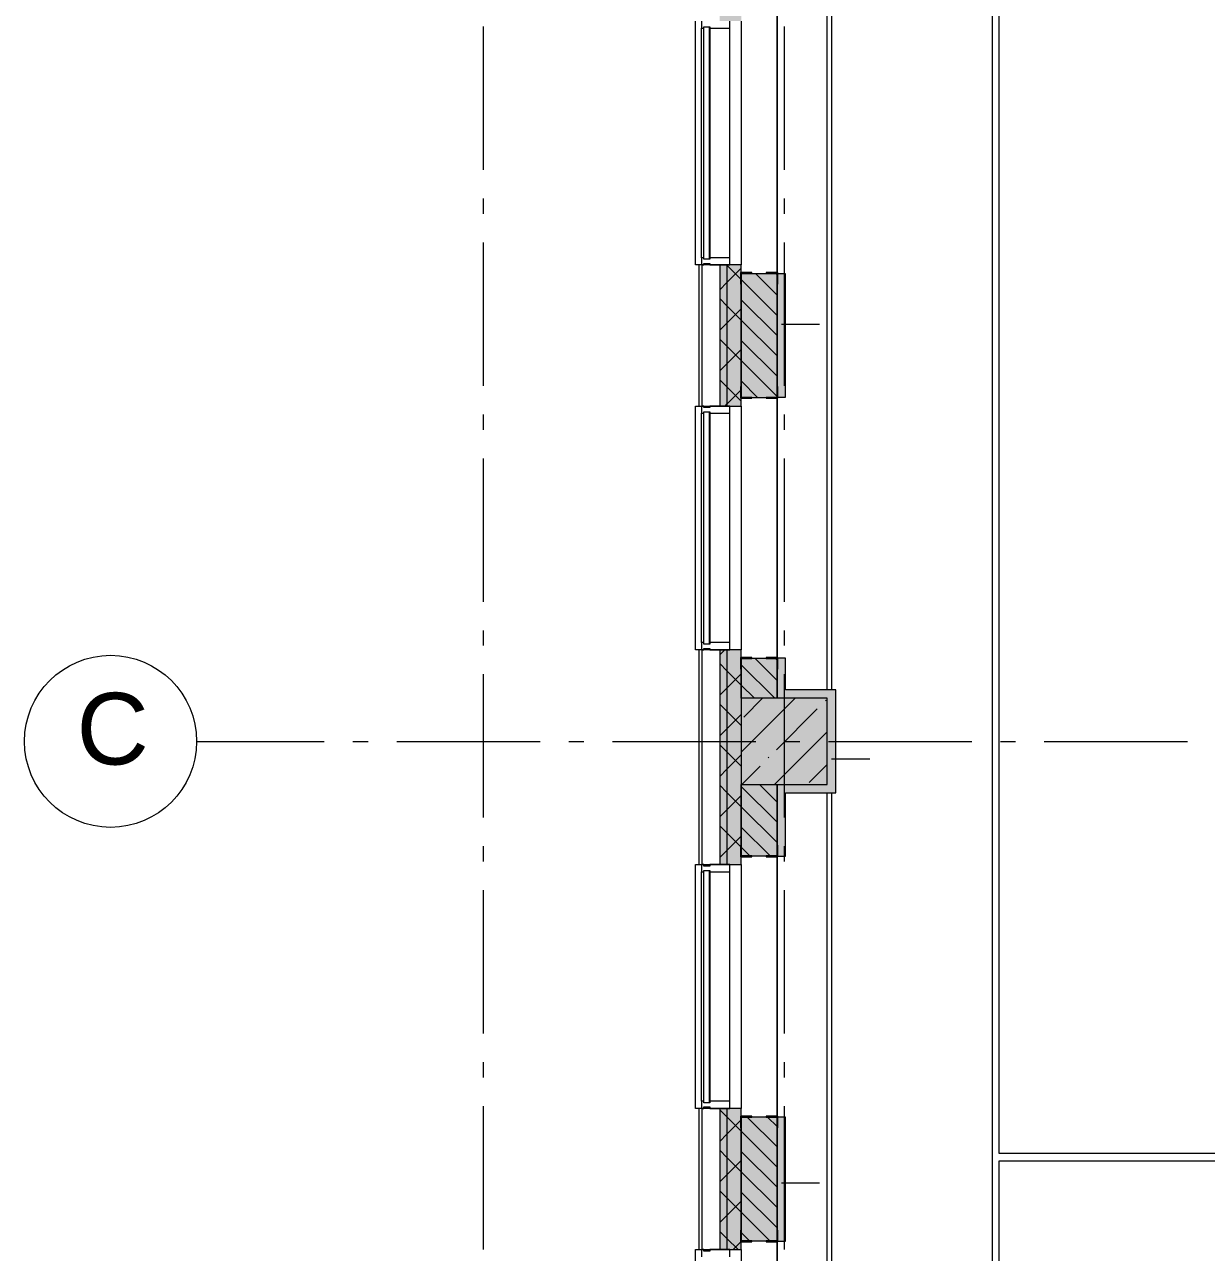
# Model space of a CAD drawing. Header units: millimetres. Extents: x -537608 to 253996, y -217170 to 186033.
# Drawn here: x -300162 to -291916, y -27265 to -18702 of the extents above; entities that cross this region are included whole.
import ezdxf

# ---------------------------------------------------------------- set-up
doc = ezdxf.new("R2010")
doc.units = ezdxf.units.MM
doc.layers.add('PDF _Геометрия', color=7, linetype='Continuous')
doc.layers.add('PDF _Текст', color=7, linetype='Continuous')
doc.layers.add('PDF _Сплошная заливка', color=7, linetype='Continuous', true_color=0xffffff)
doc.styles.add('PDF ArialMT', font='arial.ttf')

msp = doc.modelspace()

# ---------------------------------------------------------------- hatches: boundary and pattern name
at = {"layer": 'PDF _Сплошная заливка', "transparency": 33554559}
h = msp.add_hatch(color=256, dxfattribs=at)
h.paths.add_polyline_path([(-295261.3547, -42150.6668), (-295261.3547, -40715.6667), (-295311.355, -40715.6667), (-295311.355, -42150.6668)], flags=0)
h.paths.add_polyline_path([(-295311.355, -39015.6658), (-295261.3547, -39015.6658), (-295261.3547, -38030.6656), (-295311.355, -38030.6656), (-295311.355, -38192.9768)], flags=0)
h.paths.add_polyline_path([(-295261.3547, -36330.6647), (-295261.3547, -34830.6648), (-295311.355, -34830.6648), (-295311.355, -36330.6647)], flags=0)
h.paths.add_polyline_path([(-295261.3547, -33130.6639), (-295261.3547, -32145.6637), (-295311.355, -32145.6637), (-295311.355, -33130.6639)], flags=0)
h.paths.add_polyline_path([(-295261.3547, -30445.665), (-295261.3547, -28945.665), (-295311.355, -28945.665), (-295311.355, -30445.665)], flags=0)
h.paths.add_polyline_path([(-295261.3547, -27245.6642), (-295261.3547, -26260.6639), (-295311.355, -26260.6639), (-295311.355, -27245.6642)], flags=0)
h.paths.add_polyline_path([(-295261.3547, -24560.6631), (-295261.3547, -23062.1637), (-295311.355, -23062.1637), (-295311.355, -24560.6631)], flags=0)
h.paths.add_polyline_path([(-295311.355, -21362.1613), (-295261.3547, -21362.1613), (-295261.3547, -20377.8494), (-295311.355, -20377.8494), (-295311.355, -21105.3666)], flags=0)
h.paths.add_polyline_path([(-295261.3547, -18677.8486), (-295261.3547, -17176.3477), (-295311.355, -17176.3477), (-295311.355, -18677.8486)], flags=0)
h.paths.add_polyline_path([(-295311.355, -15476.348), (-295261.3547, -15476.348), (-295261.3547, -14493.3483), (-295311.355, -14493.3483), (-295311.355, -15409.4968)], flags=0)
h.paths.add_polyline_path([(-295261.3547, -12793.3472), (-295261.3547, -11300.6584), (-295311.355, -11300.6584), (-295311.355, -12793.3472)], flags=0)
h = msp.add_hatch(color=256, dxfattribs=at)
h.paths.add_polyline_path([(-295261.3547, -42050.6663), (-295161.3543, -42050.6663), (-295161.3543, -40715.6667), (-295261.3547, -40715.6667), (-295261.3547, -41450.6659)], flags=0)
h.paths.add_polyline_path([(-295161.3543, -39015.6658), (-295161.3543, -38030.6656), (-295261.3547, -38030.6656), (-295261.3547, -39015.6658)], flags=0)
h.paths.add_polyline_path([(-295161.3543, -36330.6647), (-295161.3543, -34830.6648), (-295261.3547, -34830.6648), (-295261.3547, -36330.6647)], flags=0)
h.paths.add_polyline_path([(-295161.3543, -33130.6639), (-295161.3543, -32145.6637), (-295261.3547, -32145.6637), (-295261.3547, -33130.6639)], flags=0)
h.paths.add_polyline_path([(-295161.3543, -30445.665), (-295161.3543, -28945.665), (-295261.3547, -28945.665), (-295261.3547, -30445.665)], flags=0)
h.paths.add_polyline_path([(-295161.3543, -27245.6642), (-295161.3543, -26260.6639), (-295261.3547, -26260.6639), (-295261.3547, -27245.6642)], flags=0)
h.paths.add_polyline_path([(-295161.3543, -24560.6631), (-295161.3543, -23062.1637), (-295261.3547, -23062.1637), (-295261.3547, -24560.6631)], flags=0)
h.paths.add_polyline_path([(-295161.3543, -21362.1613), (-295161.3543, -20377.8494), (-295261.3547, -20377.8494), (-295261.3547, -21362.1613)], flags=0)
h.paths.add_polyline_path([(-295161.3543, -18677.8486), (-295161.3543, -17176.3477), (-295261.3547, -17176.3477), (-295261.3547, -18677.8486)], flags=0)
h.paths.add_polyline_path([(-295261.3547, -15476.348), (-295161.3543, -15476.348), (-295161.3543, -14493.3483), (-295261.3547, -14493.3483), (-295261.3547, -15409.4968)], flags=0)
h.paths.add_polyline_path([(-295161.3543, -12793.3472), (-295161.3543, -11350.6587), (-295261.3547, -11350.6587), (-295261.3547, -12793.3472)], flags=0)
at = {"layer": 'PDF _Сплошная заливка', "true_color": 0xff7d7d, "transparency": 33554559}
for points in [[(-294911.3576, -23400.662), (-294851.3547, -23400.662), (-294851.3547, -23120.6616), (-294911.3576, -23122.1623), (-294911.3576, -23241.3175)], [(-294561.356, -23400.662), (-294501.3575, -23400.662), (-294501.3575, -23340.6634), (-294851.3547, -23340.6634), (-294851.3547, -23400.662), (-294605.0051, -23400.662)]]:
    msp.add_hatch(color=11, dxfattribs=at).paths.add_polyline_path(points)
at = {"layer": 'PDF _Сплошная заливка', "transparency": 33554559}
h = msp.add_hatch(color=256, dxfattribs=at)
h.paths.add_polyline_path([(-295161.3543, -24499.9756), (-294911.3576, -24499.9756), (-294911.3576, -24000.6624), (-295161.3543, -24000.6624)], flags=0)
h.paths.add_polyline_path([(-295161.3543, -23400.662), (-294911.3576, -23400.662), (-294911.3576, -23122.1623), (-295161.3543, -23122.1623), (-295161.3543, -23241.3175)], flags=0)
msp.add_hatch(color=256, dxfattribs=at).paths.add_polyline_path([(-295023.9915, -24000.6624), (-294561.356, -24000.6624), (-294561.356, -23400.662), (-295161.3543, -23400.662), (-295161.3543, -24000.6624)])

# ---------------------------------------------------------------- linework, layer by layer
at = {"layer": 'PDF _Геометрия', "color": 9, "lineweight": 9, "true_color": 0xc0c0c0}
for p, q in [((-293411.3037, -12600.1755), (-293411.3037, -26625.1785)), ((-293361.3057, -26575.1782), (-293361.3057, -12650.175)), ((-294561.356, -23340.6634), (-294561.356, -18060.6614)), ((-294911.3576, -18623.1614), (-294911.3576, -20431.8498)), ((-294911.3576, -20431.8498), (-294911.3576, -18623.1614)), ((-295161.3543, -18677.8486), (-295161.3543, -20377.8494)), ((-294911.3576, -21307.4746), (-294911.3576, -23116.162)), ((-294911.3576, -23116.162), (-294911.3576, -21307.4746)), ((-295161.3543, -21362.1613), (-295161.3543, -23062.1637)), ((-294561.356, -29340.6632), (-294561.356, -24060.6631)), ((-295161.3543, -24560.6631), (-295161.3543, -26260.6639)), ((-294911.3576, -24505.9759), (-294911.3576, -26314.6643)), ((-294911.3576, -26314.6643), (-294911.3576, -24505.9759)), ((-293411.3037, -26625.1785), (-293411.3037, -40600.1822)), ((-287711.1309, -26575.1782), (-293361.3057, -26575.1782)), ((-293361.3057, -40550.182), (-293361.3057, -26625.1785)), ((-293361.3057, -26625.1785), (-287711.1309, -26625.1785)), ((-294911.3576, -28945.665), (-294911.3576, -27190.2881)), ((-294911.3576, -27190.2881), (-294911.3576, -28998.9764)), ((-295161.3543, -27245.6642), (-295161.3543, -28945.665))]:
    msp.add_line(p, q, dxfattribs=at)
at = {"layer": 'PDF _Геометрия', "lineweight": 9}
for p, q in [((-294531.3568, -18060.6614), (-294531.3568, -23340.6634)), ((-295438.3578, -18677.8486), (-295438.3578, -18727.8488)), ((-295438.3578, -20327.8492), (-295438.3578, -18727.8488)), ((-295438.3578, -18727.8488), (-295421.358, -18727.8488)), ((-295421.358, -18717.8494), (-295381.3561, -18717.8494)), ((-295421.358, -18727.8488), (-295421.358, -18717.8494)), ((-295421.358, -20327.8492), (-295421.358, -18727.8488)), ((-295381.3561, -18717.8494), (-295381.3561, -18727.8488)), ((-295381.3561, -18727.8488), (-295241.3581, -18727.8488)), ((-295241.3581, -18727.8488), (-295241.3581, -18677.8486)), ((-295241.3581, -20327.8492), (-295241.3581, -18727.8488)), ((-295436.3555, -20377.8494), (-295456.3565, -20377.8494)), ((-295456.3565, -20377.8494), (-295456.3565, -21362.1613)), ((-295421.358, -20327.8492), (-295438.3578, -20327.8492)), ((-295438.3578, -20327.8492), (-295438.3578, -20377.8494)), ((-295438.3578, -20377.8494), (-295421.358, -20377.8494)), ((-295311.355, -20377.8494), (-295436.3555, -20377.8494)), ((-295436.3555, -20377.8494), (-295436.3555, -21362.1613)), ((-295421.358, -20337.8496), (-295421.358, -20327.8492)), ((-295381.3561, -20337.8496), (-295421.358, -20337.8496)), ((-295421.358, -20377.8494), (-295421.358, -20367.8489)), ((-295421.358, -20367.8489), (-295381.3561, -20367.8489)), ((-295241.3581, -20327.8492), (-295381.3561, -20327.8492)), ((-295381.3561, -20327.8492), (-295381.3561, -20337.8496)), ((-295381.3561, -20367.8489), (-295381.3561, -20377.8494)), ((-295381.3561, -20377.8494), (-295241.3581, -20377.8494)), ((-295261.3547, -20377.8494), (-295311.355, -20377.8494)), ((-295311.355, -20377.8494), (-295311.355, -21362.1613)), ((-295261.3547, -20379.8995), (-295263.4086, -20377.8494)), ((-295161.3543, -20377.8494), (-295261.3547, -20377.8494)), ((-295261.3547, -20377.8494), (-295261.3547, -21362.1613)), ((-295161.3543, -20479.901), (-295261.3547, -20379.8995)), ((-295241.3581, -20377.8494), (-295241.3581, -20327.8492)), ((-295161.3543, -21362.1613), (-295161.3543, -20377.8494)), ((-295261.3547, -20501.2562), (-295161.3543, -20401.2557)), ((-294911.3576, -20440.6618), (-295161.3543, -20440.6618)), ((-295161.3543, -20440.6618), (-295161.3543, -21301.4738)), ((-294911.3576, -20588.4783), (-295059.1751, -20440.6618)), ((-294911.3576, -20447.0572), (-294917.7518, -20440.6618)), ((-294911.3576, -21300.6611), (-294911.3576, -20440.6618)), ((-294851.3547, -20440.6618), (-294911.3576, -20440.6618)), ((-294911.3576, -20440.6618), (-294911.3576, -21300.6611)), ((-294851.3547, -21300.6611), (-294851.3547, -20440.6618)), ((-295311.355, -20551.2564), (-295261.3547, -20501.2562)), ((-294911.3576, -20729.9005), (-295161.3543, -20479.901)), ((-295261.3547, -20662.7434), (-295311.355, -20612.7431)), ((-294911.3576, -20871.3216), (-295161.3543, -20621.3216)), ((-295161.3543, -20762.7427), (-295261.3547, -20662.7434)), ((-295261.3547, -20784.099), (-295161.3543, -20684.1001)), ((-295311.355, -20834.0992), (-295261.3547, -20784.099)), ((-294911.3576, -21012.7427), (-295161.3543, -20762.7427)), ((-294881.354, -20790.9077), (-294615.2058, -20790.9077)), ((-295261.3547, -20945.5856), (-295311.355, -20895.5854)), ((-295161.3543, -21045.586), (-295261.3547, -20945.5856)), ((-295261.3547, -21066.9422), (-295161.3543, -20966.9419)), ((-294911.3576, -21154.1649), (-295161.3543, -20904.1639)), ((-294911.3576, -21295.586), (-295161.3543, -21045.586)), ((-295311.355, -21116.9425), (-295261.3547, -21066.9422)), ((-295261.3547, -21228.4284), (-295311.355, -21178.4282)), ((-295161.3543, -21328.4283), (-295261.3547, -21228.4284)), ((-295046.8903, -21301.4738), (-295161.3543, -21187.0071)), ((-295261.3547, -21349.7845), (-295161.3543, -21249.7852)), ((-295161.3543, -21301.4738), (-294911.3576, -21301.4738)), ((-294911.3576, -21301.4738), (-294911.3576, -21300.6611)), ((-294911.3576, -21300.6611), (-294851.3547, -21300.6611)), ((-294908.4123, -21298.5302), (-294908.8171, -21298.1243)), ((-295456.3565, -21362.1613), (-295436.3555, -21362.1613)), ((-295421.358, -21362.1613), (-295438.3578, -21362.1613)), ((-295438.3578, -21362.1613), (-295438.3578, -21412.1615)), ((-295436.3555, -21362.1613), (-295311.355, -21362.1613)), ((-295421.358, -21372.1623), (-295421.358, -21362.1613)), ((-295381.3561, -21372.1623), (-295421.358, -21372.1623)), ((-295421.358, -21402.1616), (-295381.3561, -21402.1616)), ((-295421.358, -21412.1615), (-295421.358, -21402.1616)), ((-295241.3581, -21362.1613), (-295381.3561, -21362.1613)), ((-295381.3561, -21362.1613), (-295381.3561, -21372.1623)), ((-295381.3561, -21402.1616), (-295381.3561, -21412.1615)), ((-295311.355, -21362.1613), (-295261.3547, -21362.1613)), ((-295273.7342, -21362.1613), (-295261.3547, -21349.7845)), ((-295261.3547, -21362.1613), (-295161.3543, -21362.1613)), ((-295241.3581, -21412.1615), (-295241.3581, -21362.1613)), ((-295438.3578, -23012.1635), (-295438.3578, -21412.1615)), ((-295438.3578, -21412.1615), (-295421.358, -21412.1615)), ((-295421.358, -23012.1635), (-295421.358, -21412.1615)), ((-295381.3561, -21412.1615), (-295241.3581, -21412.1615)), ((-295241.3581, -23012.1635), (-295241.3581, -21412.1615)), ((-295421.358, -23012.1635), (-295438.3578, -23012.1635)), ((-295438.3578, -23012.1635), (-295438.3578, -23062.1637)), ((-295421.358, -23022.1618), (-295421.358, -23012.1635)), ((-295381.3561, -23022.1618), (-295421.358, -23022.1618)), ((-295241.3581, -23012.1635), (-295381.3561, -23012.1635)), ((-295381.3561, -23012.1635), (-295381.3561, -23022.1618)), ((-295241.3581, -23062.1637), (-295241.3581, -23012.1635)), ((-295436.3555, -23062.1637), (-295456.3565, -23062.1637)), ((-295456.3565, -23062.1637), (-295456.3565, -24560.6631)), ((-295438.3578, -23062.1637), (-295421.358, -23062.1637)), ((-295436.3555, -23062.1637), (-295436.3555, -24560.6631)), ((-295311.355, -23062.1637), (-295436.3555, -23062.1637)), ((-295421.358, -23062.1637), (-295421.358, -23052.1633)), ((-295421.358, -23052.1633), (-295381.3561, -23052.1633)), ((-295381.3561, -23052.1633), (-295381.3561, -23062.1637)), ((-295381.3561, -23062.1637), (-295241.3581, -23062.1637)), ((-295311.355, -23096.8414), (-295276.6751, -23062.1637)), ((-295311.355, -23062.1637), (-295311.355, -24560.6631)), ((-295261.3547, -23062.1637), (-295311.355, -23062.1637)), ((-295261.3547, -23062.1637), (-295261.3547, -24560.6631)), ((-295161.3543, -23062.1637), (-295261.3547, -23062.1637)), ((-295161.3543, -23400.662), (-295161.3543, -23062.1637)), ((-294851.3547, -23120.6616), (-294911.3576, -23120.6616)), ((-294911.3576, -23120.6616), (-294911.3576, -23122.1623)), ((-294851.3547, -23340.6634), (-294851.3547, -23120.6616)), ((-295261.3547, -23208.3278), (-295311.355, -23158.3276)), ((-294911.3576, -23122.1623), (-295161.3543, -23122.1623)), ((-295161.3543, -23122.1623), (-295161.3543, -23400.662)), ((-294927.5994, -23400.662), (-295161.3543, -23166.9071)), ((-294911.3576, -23275.4849), (-295064.6781, -23122.1623)), ((-294911.3576, -23134.0638), (-294923.2591, -23122.1623)), ((-294911.3576, -23122.1623), (-294911.3576, -23400.662)), ((-294911.3576, -23400.662), (-294911.3576, -23122.1623)), ((-295161.3543, -23308.3282), (-295261.3547, -23208.3278)), ((-295261.3547, -23329.6855), (-295161.3543, -23229.6851)), ((-295311.355, -23379.6836), (-295261.3547, -23329.6855)), ((-295069.0227, -23400.662), (-295161.3543, -23308.3282)), ((-294501.3575, -23340.6634), (-294851.3547, -23340.6634)), ((-294501.3575, -23400.662), (-294501.3575, -23340.6634)), ((-295261.3547, -23491.1701), (-295311.355, -23441.172)), ((-295161.3543, -23777.0415), (-294784.9791, -23400.662)), ((-294561.356, -23400.662), (-295161.3543, -23400.662)), ((-295161.3543, -23400.662), (-295161.3543, -24000.6624)), ((-295143.7948, -23531.3829), (-295013.076, -23400.662)), ((-294573.5504, -23417.3323), (-294568.8053, -23412.5915)), ((-294561.356, -24000.6624), (-294561.356, -23400.662)), ((-294501.3575, -24000.6624), (-294501.3575, -23400.662)), ((-295161.3543, -23591.1705), (-295261.3547, -23491.1701)), ((-295261.3547, -23612.5277), (-295161.3543, -23512.5273)), ((-294915.6979, -23759.4798), (-294630.5735, -23474.3576)), ((-295311.355, -23662.528), (-295261.3547, -23612.5277)), ((-294928.7792, -24000.6624), (-294561.356, -23633.2392)), ((-295261.3547, -23774.0144), (-295311.355, -23724.0142)), ((-295161.3543, -23874.0149), (-295261.3547, -23774.0144)), ((-295261.3547, -23895.37), (-295161.3543, -23795.3696)), ((-295156.8804, -24000.6624), (-295029.7442, -23873.5304)), ((-294972.7211, -23816.5051), (-294967.9802, -23811.7644)), ((-294687.5967, -23987.5789), (-294561.356, -23861.3382)), ((-294531.3568, -23822.1588), (-294265.2042, -23822.1588)), ((-295311.355, -23945.3702), (-295261.3547, -23895.37)), ((-295261.3547, -24056.8567), (-295311.355, -24006.8565)), ((-295161.3543, -24156.8571), (-295261.3547, -24056.8567)), ((-295161.3543, -24000.6624), (-294561.356, -24000.6624)), ((-295161.3543, -24560.6631), (-295161.3543, -24000.6624)), ((-295161.3543, -24000.6624), (-295161.3543, -24499.9756)), ((-294911.3576, -24265.4349), (-295161.3543, -24015.436)), ((-294911.3576, -24124.0138), (-295034.7089, -24000.6624)), ((-294911.3576, -24499.9756), (-294911.3576, -24000.6624)), ((-294911.3576, -24000.6624), (-294911.3576, -24500.6624)), ((-294851.3547, -24500.6624), (-294851.3547, -24060.6631)), ((-294851.3547, -24060.6631), (-294501.3575, -24060.6631)), ((-294531.3568, -24060.6631), (-294531.3568, -29340.6632)), ((-294501.3575, -24060.6631), (-294501.3575, -24000.6624)), ((-295261.3547, -24178.2122), (-295161.3543, -24078.2118)), ((-295311.355, -24228.2124), (-295261.3547, -24178.2122)), ((-294911.3576, -24406.856), (-295161.3543, -24156.8571)), ((-295261.3547, -24339.6989), (-295311.355, -24289.6987)), ((-294959.6569, -24499.9756), (-295161.3543, -24298.2782)), ((-295161.3543, -24439.6994), (-295261.3547, -24339.6989)), ((-295261.3547, -24461.0566), (-295161.3543, -24361.0562)), ((-295311.355, -24511.0547), (-295261.3547, -24461.0566)), ((-295101.0802, -24499.9756), (-295161.3543, -24439.6994)), ((-295456.3565, -24560.6631), (-295436.3555, -24560.6631)), ((-295421.358, -24560.6631), (-295438.3578, -24560.6631)), ((-295438.3578, -24560.6631), (-295438.3578, -24610.6633)), ((-295436.3555, -24560.6631), (-295311.355, -24560.6631)), ((-295421.358, -24570.6636), (-295421.358, -24560.6631)), ((-295381.3561, -24570.6636), (-295421.358, -24570.6636)), ((-295241.3581, -24560.6631), (-295381.3561, -24560.6631)), ((-295381.3561, -24560.6631), (-295381.3561, -24570.6636)), ((-295311.355, -24560.6631), (-295261.3547, -24560.6631)), ((-295261.3547, -24560.6631), (-295161.3543, -24560.6631)), ((-295241.3581, -24610.6633), (-295241.3581, -24560.6631)), ((-295161.3543, -24499.9756), (-294911.3576, -24499.9756)), ((-294911.3576, -24500.6624), (-294851.3547, -24500.6624)), ((-295438.3578, -26210.6637), (-295438.3578, -24610.6633)), ((-295438.3578, -24610.6633), (-295421.358, -24610.6633)), ((-295421.358, -24600.6628), (-295381.3561, -24600.6628)), ((-295421.358, -24610.6633), (-295421.358, -24600.6628)), ((-295421.358, -26210.6637), (-295421.358, -24610.6633)), ((-295381.3561, -24600.6628), (-295381.3561, -24610.6633)), ((-295381.3561, -24610.6633), (-295241.3581, -24610.6633)), ((-295241.3581, -26210.6637), (-295241.3581, -24610.6633)), ((-295436.3555, -26260.6639), (-295456.3565, -26260.6639)), ((-295456.3565, -26260.6639), (-295456.3565, -27245.6642)), ((-295421.358, -26210.6637), (-295438.3578, -26210.6637)), ((-295438.3578, -26210.6637), (-295438.3578, -26260.6639)), ((-295438.3578, -26260.6639), (-295421.358, -26260.6639)), ((-295311.355, -26260.6639), (-295436.3555, -26260.6639)), ((-295436.3555, -26260.6639), (-295436.3555, -27245.6642)), ((-295421.358, -26220.6641), (-295421.358, -26210.6637)), ((-295381.3561, -26220.6641), (-295421.358, -26220.6641)), ((-295421.358, -26260.6639), (-295421.358, -26250.6634)), ((-295421.358, -26250.6634), (-295381.3561, -26250.6634)), ((-295241.3581, -26210.6637), (-295381.3561, -26210.6637)), ((-295381.3561, -26210.6637), (-295381.3561, -26220.6641)), ((-295381.3561, -26250.6634), (-295381.3561, -26260.6639)), ((-295381.3561, -26260.6639), (-295241.3581, -26260.6639)), ((-295261.3547, -26260.6639), (-295311.355, -26260.6639)), ((-295311.355, -26260.6639), (-295311.355, -27245.6642)), ((-295261.3547, -26319.5988), (-295311.355, -26269.5986)), ((-295161.3543, -26260.6639), (-295261.3547, -26260.6639)), ((-295261.3547, -26260.6639), (-295261.3547, -27245.6642)), ((-295241.3581, -26260.6639), (-295241.3581, -26210.6637)), ((-295161.3543, -27245.6642), (-295161.3543, -26260.6639)), ((-295161.3543, -26419.5993), (-295261.3547, -26319.5988)), ((-295261.3547, -26440.9545), (-295161.3543, -26340.954)), ((-294911.3576, -26320.6624), (-295161.3543, -26320.6624)), ((-295161.3543, -26320.6624), (-295161.3543, -27184.2878)), ((-294911.3576, -26528.1771), (-295118.8722, -26320.6624)), ((-294911.3576, -26386.756), (-294977.4489, -26320.6624)), ((-294911.3576, -27184.2878), (-294911.3576, -26320.6624)), ((-294851.3547, -26320.6624), (-294911.3576, -26320.6624)), ((-294911.3576, -26320.6624), (-294911.3576, -27185.6635)), ((-294851.3547, -27185.6635), (-294851.3547, -26320.6624)), ((-295311.355, -26490.9547), (-295261.3547, -26440.9545)), ((-294911.3576, -26669.5982), (-295161.3543, -26419.5993)), ((-295261.3547, -26602.4411), (-295311.355, -26552.4408)), ((-295161.3543, -26702.4415), (-295261.3547, -26602.4411)), ((-295261.3547, -26723.7988), (-295161.3543, -26623.7984)), ((-294911.3576, -26811.0193), (-295161.3543, -26561.0204)), ((-294911.3576, -26952.4426), (-295161.3543, -26702.4415)), ((-295311.355, -26773.7969), (-295261.3547, -26723.7988)), ((-294881.354, -26779.7391), (-294615.2058, -26779.7391)), ((-295261.3547, -26885.2833), (-295311.355, -26835.2852)), ((-295161.3543, -26985.2837), (-295261.3547, -26885.2833)), ((-294911.3576, -27093.8637), (-295161.3543, -26843.8626)), ((-295261.3547, -27006.6411), (-295161.3543, -26906.6406)), ((-295311.355, -27056.6413), (-295261.3547, -27006.6411)), ((-294962.3524, -27184.2878), (-295161.3543, -26985.2837)), ((-295261.3547, -27168.1277), (-295311.355, -27118.1275)), ((-295103.7714, -27184.2878), (-295161.3543, -27126.7049)), ((-295183.8182, -27245.6642), (-295261.3547, -27168.1277)), ((-295217.5378, -27245.6642), (-295161.3543, -27189.4829)), ((-295161.3543, -27184.2878), (-294911.3576, -27184.2878)), ((-294911.3576, -27185.6635), (-294851.3547, -27185.6635)), ((-295456.3565, -27245.6642), (-295436.3555, -27245.6642)), ((-295421.358, -27245.6642), (-295438.3578, -27245.6642)), ((-295438.3578, -27245.6642), (-295438.3578, -27295.6644)), ((-295436.3555, -27245.6642), (-295311.355, -27245.6642)), ((-295421.358, -27255.6647), (-295421.358, -27245.6642)), ((-295381.3561, -27255.6647), (-295421.358, -27255.6647)), ((-295241.3581, -27245.6642), (-295381.3561, -27245.6642)), ((-295381.3561, -27245.6642), (-295381.3561, -27255.6647)), ((-295311.355, -27245.6642), (-295261.3547, -27245.6642)), ((-295261.3547, -27245.6642), (-295161.3543, -27245.6642)), ((-295241.3581, -27295.6644), (-295241.3581, -27245.6642))]:
    msp.add_line(p, q, dxfattribs=at)
at = {"layer": 'PDF _Геометрия', "color": 253, "lineweight": 9, "true_color": 0xaaaaaa}
for p, q in [((-296961.3577, -18715.2518), (-296961.3577, -19715.2524)), ((-295481.3566, -20377.8494), (-295481.3566, -18677.8486)), ((-295383.354, -20337.8496), (-295383.354, -18717.8494)), ((-295381.3561, -18727.8488), (-295381.3561, -20327.8492)), ((-294861.3574, -18715.2518), (-294861.3574, -19715.2524)), ((-296961.3577, -19915.2516), (-296961.3577, -20021.0855)), ((-294861.3574, -19915.2516), (-294861.3574, -20021.0855)), ((-296961.3577, -20221.0858), (-296961.3577, -21221.0852)), ((-294861.3574, -20221.0858), (-294861.3574, -21221.0852)), ((-295456.3565, -20377.8494), (-295481.3566, -20377.8494)), ((-295383.354, -20377.8494), (-295383.354, -20367.8489)), ((-295481.3566, -23062.1637), (-295481.3566, -21362.1613)), ((-295481.3566, -21362.1613), (-295456.3565, -21362.1613)), ((-295383.354, -21372.1623), (-295383.354, -21362.1613)), ((-295383.354, -23022.1618), (-295383.354, -21402.1616)), ((-296961.3577, -21421.0844), (-296961.3577, -21526.9188)), ((-295381.3561, -21412.1615), (-295381.3561, -23012.1635)), ((-294861.3574, -21421.0844), (-294861.3574, -21526.9188)), ((-296961.3577, -21726.9186), (-296961.3577, -22726.9186)), ((-294861.3574, -21726.9186), (-294861.3574, -22726.9186)), ((-296961.3577, -22926.9195), (-296961.3577, -23032.7522)), ((-294861.3574, -22926.9195), (-294861.3574, -23032.7522)), ((-295456.3565, -23062.1637), (-295481.3566, -23062.1637)), ((-295383.354, -23062.1637), (-295383.354, -23052.1633)), ((-296961.3577, -23232.7531), (-296961.3577, -24232.753)), ((-294861.3574, -23232.7531), (-294861.3574, -24232.753)), ((-298961.5557, -23700.6633), (-298070.8139, -23700.6633)), ((-297870.813, -23700.6633), (-297764.9781, -23700.6633)), ((-297564.9772, -23700.6633), (-296564.9773, -23700.6633)), ((-296364.9807, -23700.6633), (-296259.1458, -23700.6633)), ((-296059.1449, -23700.6633), (-295059.1449, -23700.6633)), ((-294859.1441, -23700.6633), (-294753.3134, -23700.6633)), ((-294553.3126, -23700.6633), (-293553.3127, -23700.6633)), ((-293353.3118, -23700.6633), (-293247.479, -23700.6633)), ((-293047.4781, -23700.6633), (-292047.4782, -23700.6633)), ((-296961.3577, -24432.7539), (-296961.3577, -24538.5866)), ((-294861.3574, -24432.7539), (-294861.3574, -24538.5866)), ((-295481.3566, -26260.6639), (-295481.3566, -24560.6631)), ((-295481.3566, -24560.6631), (-295456.3565, -24560.6631)), ((-295383.354, -24570.6636), (-295383.354, -24560.6631)), ((-295383.354, -26220.6641), (-295383.354, -24600.6628)), ((-295381.3561, -24610.6633), (-295381.3561, -26210.6637)), ((-296961.3577, -24738.5854), (-296961.3577, -25738.5875)), ((-294861.3574, -24738.5854), (-294861.3574, -25738.5875)), ((-296961.3577, -25938.5862), (-296961.3577, -26044.4212)), ((-294861.3574, -25938.5862), (-294861.3574, -26044.4212)), ((-296961.3577, -26244.4198), (-296961.3577, -27244.4198)), ((-295456.3565, -26260.6639), (-295481.3566, -26260.6639)), ((-295383.354, -26260.6639), (-295383.354, -26250.6634)), ((-294861.3574, -26244.4198), (-294861.3574, -27244.4198)), ((-295481.3566, -28945.665), (-295481.3566, -27245.6642)), ((-295481.3566, -27245.6642), (-295456.3565, -27245.6642)), ((-295383.354, -27255.6647), (-295383.354, -27245.6642))]:
    msp.add_line(p, q, dxfattribs=at)
at = {"layer": 'PDF _Геометрия', "color": 253, "lineweight": 20, "true_color": 0xaaaaaa}
for p, q in [((-295086.354, -20431.8498), (-295167.3567, -20431.8498)), ((-295167.3567, -20431.8498), (-295167.3567, -20512.8493)), ((-295161.3543, -20512.8493), (-295161.3543, -20437.8495)), ((-295161.3543, -20437.8495), (-295086.354, -20437.8495)), ((-295086.354, -20437.8495), (-295086.354, -20431.8498)), ((-294905.3551, -20431.8498), (-294986.3579, -20431.8498)), ((-294986.3579, -20431.8498), (-294986.3579, -20437.8495)), ((-294986.3579, -20437.8495), (-294911.3576, -20437.8495)), ((-294911.3576, -20437.8495), (-294911.3576, -20512.8493)), ((-294905.3551, -20512.8493), (-294905.3551, -20431.8498)), ((-295167.3567, -20512.8493), (-295161.3543, -20512.8493)), ((-294911.3576, -20512.8493), (-294905.3551, -20512.8493)), ((-295161.3543, -21226.4735), (-295167.3567, -21226.4735)), ((-295167.3567, -21226.4735), (-295167.3567, -21307.4746)), ((-295161.3543, -21301.4738), (-295161.3543, -21226.4735)), ((-294905.3551, -21226.4735), (-294911.3576, -21226.4735)), ((-294911.3576, -21226.4735), (-294911.3576, -21301.4738)), ((-294905.3551, -21307.4746), (-294905.3551, -21226.4735)), ((-295167.3567, -21307.4746), (-295086.354, -21307.4746)), ((-295086.354, -21301.4738), (-295161.3543, -21301.4738)), ((-295086.354, -21307.4746), (-295086.354, -21301.4738)), ((-294986.3579, -21301.4738), (-294986.3579, -21307.4746)), ((-294911.3576, -21301.4738), (-294986.3579, -21301.4738)), ((-294986.3579, -21307.4746), (-294905.3551, -21307.4746)), ((-295086.354, -23116.162), (-295167.3567, -23116.162)), ((-295167.3567, -23116.162), (-295167.3567, -23197.1626)), ((-295086.354, -23122.1623), (-295086.354, -23116.162)), ((-294905.3551, -23116.162), (-294986.3579, -23116.162)), ((-294986.3579, -23116.162), (-294986.3579, -23122.1623)), ((-294905.3551, -23197.1626), (-294905.3551, -23116.162)), ((-295167.3567, -23197.1626), (-295161.3543, -23197.1626)), ((-295161.3543, -23197.1626), (-295161.3543, -23122.1623)), ((-295161.3543, -23122.1623), (-295086.354, -23122.1623)), ((-294986.3579, -23122.1623), (-294911.3576, -23122.1623)), ((-294911.3576, -23122.1623), (-294911.3576, -23197.1626)), ((-294911.3576, -23197.1626), (-294905.3551, -23197.1626)), ((-295161.3543, -24424.9753), (-295167.3567, -24424.9753)), ((-295167.3567, -24424.9753), (-295167.3567, -24505.9759)), ((-295161.3543, -24499.9756), (-295161.3543, -24424.9753)), ((-294905.3551, -24424.9753), (-294911.3576, -24424.9753)), ((-294911.3576, -24424.9753), (-294911.3576, -24499.9756)), ((-294905.3551, -24505.9759), (-294905.3551, -24424.9753)), ((-295167.3567, -24505.9759), (-295086.354, -24505.9759)), ((-295086.354, -24499.9756), (-295161.3543, -24499.9756)), ((-295086.354, -24505.9759), (-295086.354, -24499.9756)), ((-294986.3579, -24499.9756), (-294986.3579, -24505.9759)), ((-294911.3576, -24499.9756), (-294986.3579, -24499.9756)), ((-294986.3579, -24505.9759), (-294905.3551, -24505.9759)), ((-295086.354, -26314.6643), (-295167.3567, -26314.6643)), ((-295167.3567, -26314.6643), (-295167.3567, -26395.6627)), ((-295161.3543, -26395.6627), (-295161.3543, -26320.6624)), ((-295161.3543, -26320.6624), (-295086.354, -26320.6624)), ((-295086.354, -26320.6624), (-295086.354, -26314.6643)), ((-294905.3551, -26314.6643), (-294986.3579, -26314.6643)), ((-294986.3579, -26314.6643), (-294986.3579, -26320.6624)), ((-294986.3579, -26320.6624), (-294911.3576, -26320.6624)), ((-294911.3576, -26320.6624), (-294911.3576, -26395.6627)), ((-294905.3551, -26395.6627), (-294905.3551, -26314.6643)), ((-295167.3567, -26395.6627), (-295161.3543, -26395.6627)), ((-294911.3576, -26395.6627), (-294905.3551, -26395.6627)), ((-295161.3543, -27109.2896), (-295167.3567, -27109.2896)), ((-295167.3567, -27109.2896), (-295167.3567, -27190.2881)), ((-295161.3543, -27184.2878), (-295161.3543, -27109.2896)), ((-294905.3551, -27109.2896), (-294911.3576, -27109.2896)), ((-294911.3576, -27109.2896), (-294911.3576, -27184.2878)), ((-294905.3551, -27190.2881), (-294905.3551, -27109.2896)), ((-295167.3567, -27190.2881), (-295086.354, -27190.2881)), ((-295086.354, -27184.2878), (-295161.3543, -27184.2878)), ((-295086.354, -27190.2881), (-295086.354, -27184.2878)), ((-294986.3579, -27184.2878), (-294986.3579, -27190.2881)), ((-294911.3576, -27184.2878), (-294986.3579, -27184.2878)), ((-294986.3579, -27190.2881), (-294905.3551, -27190.2881))]:
    msp.add_line(p, q, dxfattribs=at)
at = {"layer": 'PDF _Геометрия', "lineweight": 20}
msp.add_circle((-299561.5566, -23700.6626), 600.0011, dxfattribs=at)
at = {"layer": 'PDF _Сплошная заливка', "lineweight": 35, "transparency": 33554559}
for points in [[(-294911.3576, -21301.4738), (-294911.3576, -20440.6618), (-295161.3543, -21301.4738), (-295161.3543, -20440.6618)], [(-294911.3576, -27184.2878), (-294911.3576, -26320.6624), (-295161.3543, -27184.2878), (-295161.3543, -26320.6624)]]:
    msp.add_solid(points, dxfattribs=at)
at = {"layer": 'PDF _Сплошная заливка', "color": 11, "lineweight": 35, "true_color": 0xff7d7d, "transparency": 33554559}
for points in [[(-294851.3547, -21300.6611), (-294851.3547, -20440.6618), (-294911.3576, -21300.6611), (-294911.3576, -20440.6618)], [(-294501.3575, -24000.6624), (-294501.3575, -23400.662), (-294561.356, -24000.6624), (-294561.356, -23400.662)], [(-294851.3547, -24500.6624), (-294851.3547, -24000.6624), (-294911.3576, -24500.6624), (-294911.3576, -24000.6624)], [(-294851.3547, -24060.6631), (-294501.3575, -24060.6631), (-294851.3547, -24000.6624), (-294501.3575, -24000.6624)], [(-294851.3547, -27185.6635), (-294851.3547, -26320.6624), (-294911.3576, -27185.6635), (-294911.3576, -26320.6624)]]:
    msp.add_solid(points, dxfattribs=at)

# ---------------------------------------------------------------- texts
at = {"layer": 'PDF _Текст', "insert": (-299798.9172, -23615.8729), "char_height": 500, "attachment_point": 4, "style": 'PDF ArialMT'}
msp.add_mtext('С', dxfattribs=at)

doc.saveas('drawing.dxf')
